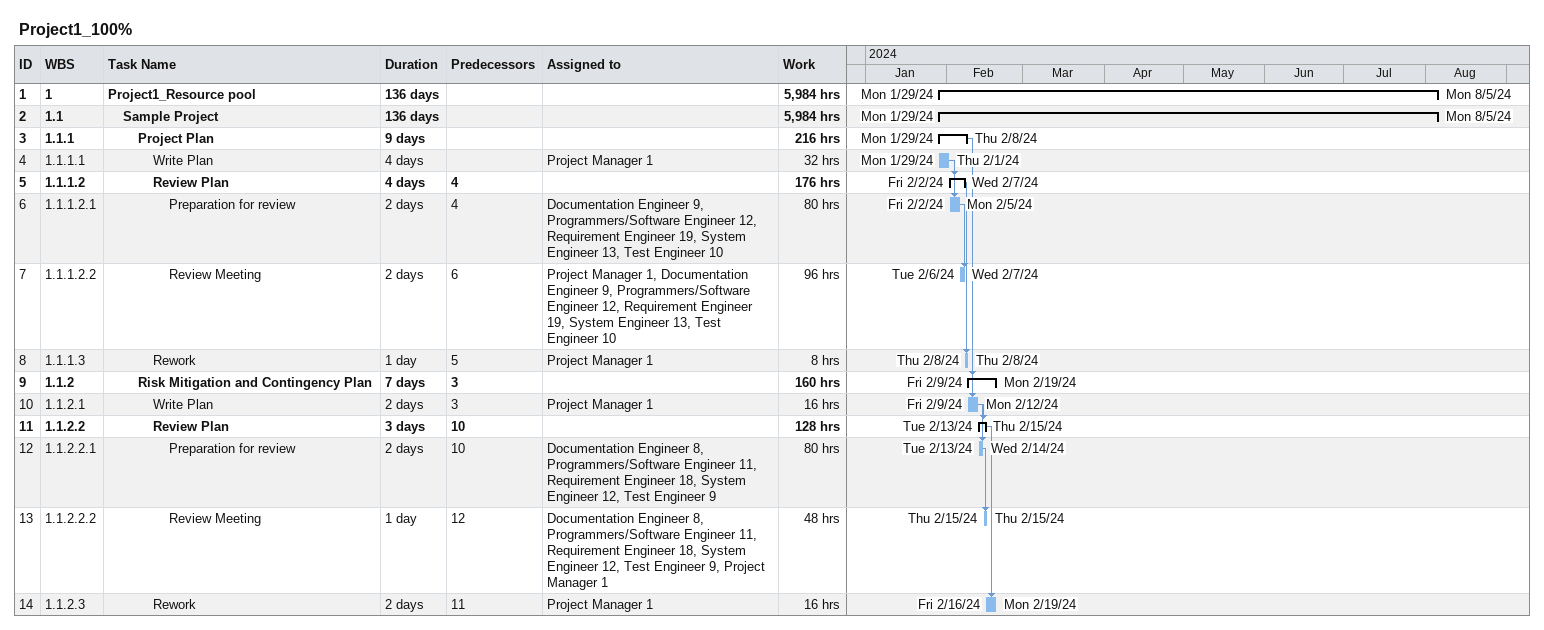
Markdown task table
Project1_100%

| ID | WBS | Task | Duration | Start | Finish | Predecessors | Resources | Work (h) |
|---|---|---|---|---|---|---|---|---|
| 1 | 1 | **Project1_Resource pool** | 136d | 2024-01-29 | 2024-08-05 |  |  | 5984 |
| 2 | 1.1 | **Sample Project** | 136d | 2024-01-29 | 2024-08-05 |  |  | 5984 |
| 3 | 1.1.1 | **Project Plan** | 9d | 2024-01-29 | 2024-02-08 |  |  | 216 |
| 4 | 1.1.1.1 | Write Plan | 4d | 2024-01-29 | 2024-02-01 |  | Project Manager 1 | 32 |
| 5 | 1.1.1.2 | **Review Plan** | 4d | 2024-02-02 | 2024-02-07 | 4 |  | 176 |
| 6 | 1.1.1.2.1 | Preparation for review | 2d | 2024-02-02 | 2024-02-05 | 4 | Documentation Engineer 9, Programmers/Software Engineer 12, Requirement Engineer 19, System Engineer 13, Test Engineer 10 | 80 |
| 7 | 1.1.1.2.2 | Review Meeting | 2d | 2024-02-06 | 2024-02-07 | 6 | Project Manager 1, Documentation Engineer 9, Programmers/Software Engineer 12, Requirement Engineer 19, System Engineer 13, Test Engineer 10 | 96 |
| 8 | 1.1.1.3 | Rework | 1d | 2024-02-08 | 2024-02-08 | 5 | Project Manager 1 | 8 |
| 9 | 1.1.2 | **Risk Mitigation and Contingency Plan** | 7d | 2024-02-09 | 2024-02-19 | 3 |  | 160 |
| 10 | 1.1.2.1 | Write Plan | 2d | 2024-02-09 | 2024-02-12 | 3 | Project Manager 1 | 16 |
| 11 | 1.1.2.2 | **Review Plan** | 3d | 2024-02-13 | 2024-02-15 | 10 |  | 128 |
| 12 | 1.1.2.2.1 | Preparation for review | 2d | 2024-02-13 | 2024-02-14 | 10 | Documentation Engineer 8, Programmers/Software Engineer 11, Requirement Engineer 18, System Engineer 12, Test Engineer 9 | 80 |
| 13 | 1.1.2.2.2 | Review Meeting | 1d | 2024-02-15 | 2024-02-15 | 12 | Documentation Engineer 8, Programmers/Software Engineer 11, Requirement Engineer 18, System Engineer 12, Test Engineer 9, Project Manager 1 | 48 |
| 14 | 1.1.2.3 | Rework | 2d | 2024-02-16 | 2024-02-19 | 11 | Project Manager 1 | 16 |
